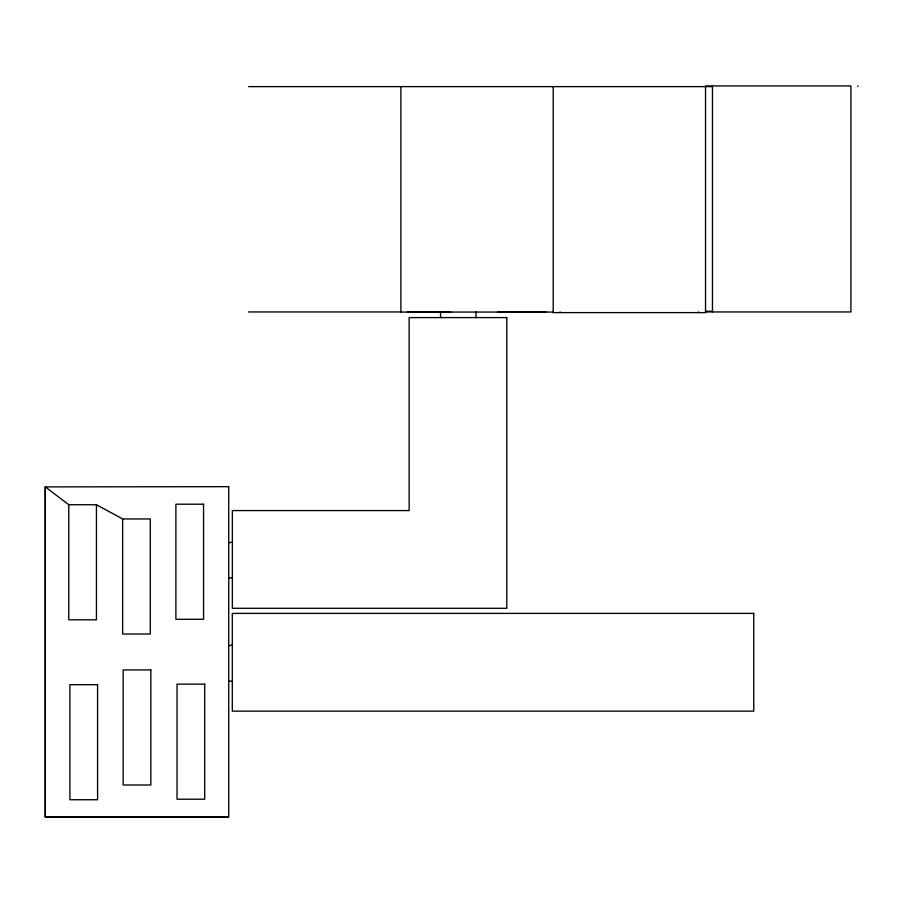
<?xml version="1.0" encoding="UTF-8"?>
<svg xmlns="http://www.w3.org/2000/svg" width="903" height="903" viewBox="0 0 903 903"><rect width="100%" height="100%" fill="white"/><g stroke="black" fill="none" stroke-linecap="round" stroke-linejoin="round"><path stroke-width="1.35" d="M228.741 645.69L232.297 645.069M228.741 578.146L232.364 577.649M228.741 542.692L232.364 542.229M450.755 311.986L407.693 311.941M228.741 486.672L45.15 486.898L45.15 817.057L228.324 817.057L45.353 816.944L45.353 486.898L68.775 504.743L96.44 504.743L122.639 518.954L150.304 518.954L150.304 634.019L122.639 634.019L122.639 518.954M248.585 86.62L712.456 86.62M705.536 311.275L712.456 311.275M248.585 311.941L400.898 311.941L400.898 86.62M705.536 311.941L850.919 311.941L850.919 85.943L705.536 85.943L705.536 312.619L553.212 312.619L553.212 86.62M400.898 312.066L553.212 312.066M497.925 311.986L546.417 311.941M228.741 681.155L232.297 681.257M440.529 311.941L440.585 317.596M475.983 311.941L476.005 317.596M857.85 85.943L857.85 86.62M712.456 85.943L712.456 311.941M698.606 311.941L698.606 312.619M560.142 311.941L560.142 312.619M228.741 486.898L228.741 816.944M96.44 504.743L96.44 619.808L68.775 619.808L68.775 504.743M506.786 317.596L409.149 317.596L409.149 510.567L232.364 510.567L232.364 608.295L506.786 608.295L506.786 317.596M203.559 504.213L175.893 504.213L175.893 619.277L203.559 619.277L203.559 504.213M753.757 613.397L232.297 613.397L232.297 711.135L753.757 711.135L753.757 613.397M150.835 669.924L123.169 669.924L123.169 785L150.835 785L150.835 669.924M204.699 684.147L177.033 684.147L177.033 799.211L204.699 799.211L204.699 684.147M97.58 684.677L69.915 684.677L69.915 799.742L97.58 799.742L97.58 684.677"/></g></svg>
